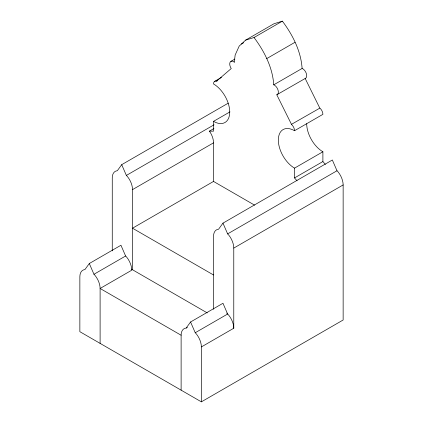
<?xml version="1.0" encoding="UTF-8"?>
<svg xmlns="http://www.w3.org/2000/svg" width="423" height="423" viewBox="0 0 423 423"><rect width="100%" height="100%" fill="white"/><g stroke="black" fill="none" stroke-linecap="round" stroke-linejoin="round"><path stroke-width="0.63" d="M228.224 103.175L121.708 164.674L117.324 170.723A14.319 8.27 60 0 0 112.259 177.93L112.259 250.839M100.108 343.386L100.108 288.47L131.754 270.197A14.319 8.27 60 0 0 126.689 257.147L125.605 256.005L120.952 245.25L89.306 263.524L84.917 269.573A14.319 8.27 60 0 0 79.857 276.774L79.857 331.69L201.374 401.85L343.143 320L343.143 184.946A14.319 8.27 60 0 0 338.083 171.897L336.999 170.749L332.341 159.994L222.974 223.138L218.591 229.192A14.319 8.27 60 0 0 213.525 236.394L213.525 309.276M181.118 390.159L181.118 335.238A14.319 8.27 60 0 1 186.183 328.037L190.567 321.988L222.974 303.275L227.632 314.03L195.225 332.737L190.567 321.988M297.02 180.795L294.535 177.93L294.535 168.137A22.916 13.229 60 0 1 278.334 140.076A22.916 13.229 60 0 1 294.535 130.718A5.726 3.305 60 0 0 291.537 124.468L276.79 94.789L305.501 78.308A5.726 3.305 60 0 0 306.379 73.718A5.726 3.305 60 0 0 302.641 68.674L302.112 68.447C300.943 51.046 292.7 34.913 282.384 21.15L273.998 23.741L245.641 40.111L239.207 46.081L235.156 55.027L234.257 62.387L233.776 61.658A5.726 3.305 60 0 0 230.038 62.382A5.726 3.305 60 0 0 230.916 67.987L231.275 68.51L216.528 81.163A5.726 3.305 60 0 0 213.525 83.95A22.916 13.229 60 0 1 229.726 112.01A22.916 13.229 60 0 1 213.525 121.364L213.525 131.156L209.39 131.156L210.559 132.87A14.319 8.27 60 0 1 213.525 142.847L213.525 181.435L132.515 228.209L213.525 274.982M241.396 44.045L243.664 42.739M245.641 40.111L254.033 37.52L282.384 21.15M230.916 61.372L234.881 59.083M214.71 81.327L221.515 77.398M216.661 81.221L217.797 80.566M266.664 58.638L295.021 42.268M302.112 68.447L273.76 84.817C272.586 67.416 264.343 51.283 254.033 37.52M213.525 121.364L229.969 111.873M121.708 164.674L126.366 175.429L214.086 124.78M209.39 131.156L213.927 128.539M132.515 269.758L132.515 189.62L213.525 142.847M291.399 124.373L319.888 108.098A5.726 3.305 60 0 1 322.892 114.347L294.535 130.718M89.306 263.524L93.959 274.273L125.605 256.005M294.535 168.137L322.892 151.767A22.916 13.229 60 0 1 306.691 123.706M294.535 177.93L322.892 161.56L322.892 151.767M222.974 223.138L227.632 233.893L336.999 170.749M201.374 401.85L201.374 346.934L233.776 328.227L233.776 248.084L343.143 184.946M186.252 328.042L187.389 327.386M276.79 94.789L277.15 94.678A5.726 3.305 60 0 0 278.027 90.088A5.726 3.305 60 0 0 274.284 85.044L273.602 84.753M213.525 181.435L254.604 205.15M131.389 269.107L207.249 312.909M181.118 335.238L100.108 288.47A14.319 8.27 60 0 0 95.043 275.421L93.959 274.273M227.632 233.893L228.716 235.035A14.319 8.27 60 0 1 233.776 248.084M126.366 175.429L127.45 176.571A14.319 8.27 60 0 1 132.515 189.62M226.723 313.073L228.716 315.172A14.319 8.27 60 0 1 233.776 328.227M195.225 332.737L196.309 333.884A14.319 8.27 60 0 1 201.374 346.934M322.892 161.56L325.372 164.425M305.142 78.419L319.756 108.002"/></g></svg>
